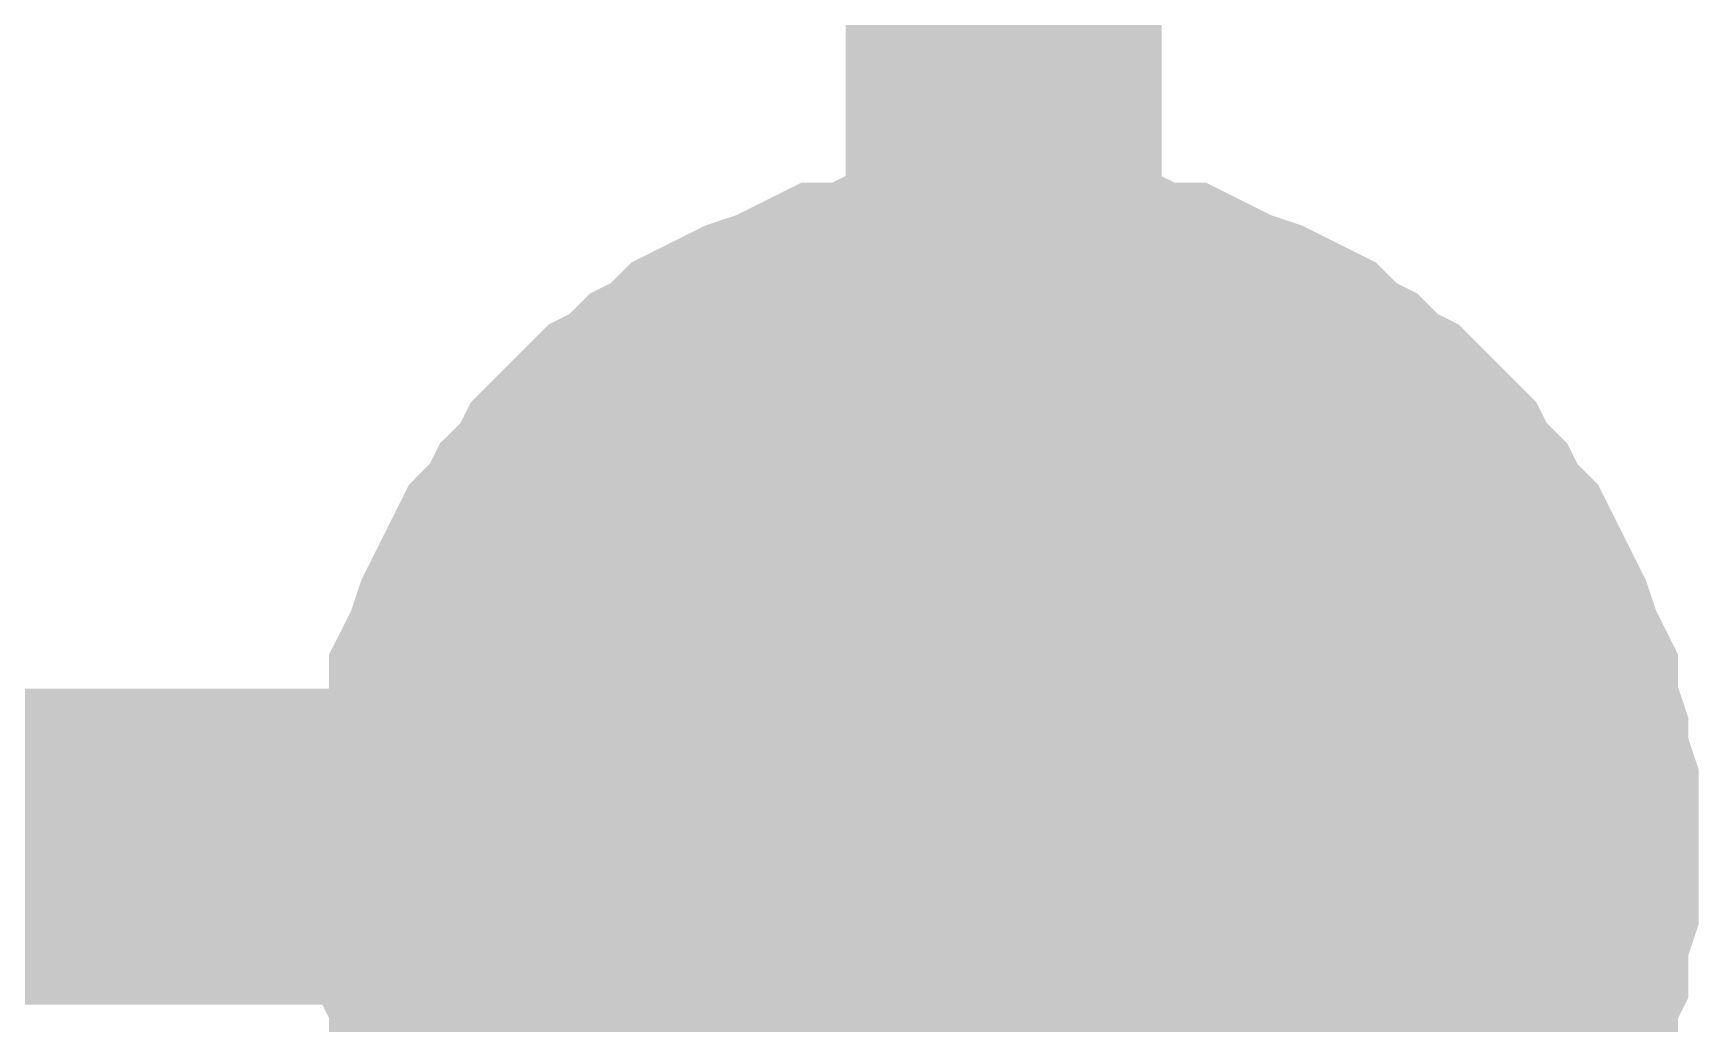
# Model space of a CAD drawing. Header units: inches. Extents: x 0 to 16.9, y 0 to 11.7.
# Drawn here: x 5.2403 to 5.3025, y 9.4422 to 9.4792 of the extents above; entities that cross this region are included whole.
import ezdxf

# ---------------------------------------------------------------- set-up
doc = ezdxf.new("R2010")
doc.units = ezdxf.units.IN
doc.header["$MEASUREMENT"] = 0
doc.layers.add('Sheet', color=255, linetype='Continuous')

msp = doc.modelspace()

# ---------------------------------------------------------------- linework, layer by layer
at = {"layer": 'Sheet'}
for points in [[(4.390006, 10.033742, 0.0118, 0.0118, 0), (4.390006, 10.030655, 0.0118, 0.0118, 0), (4.725236, 10.030655, 0.0118, 0.0118, 0), (4.725236, 9.448788, 0.0118, 0.0118, 0), (5.276494, 9.448788, 0.0118, 0.0118, 0)], [(5.276494, 9.400556, 0.0118, 0.0118, 0), (5.276494, 9.448788, 0.0118, 0.0118, 0), (5.276494, 9.488145, 0.0118, 0.0118, 0)], [(5.256435, 9.448788, 0.0118, 0.0118, 0), (5.256435, 9.449945, 0.0118, 0.0118, 0), (5.256435, 9.450717, 0.0118, 0.0118, 0), (5.25682, 9.451875, 0.0118, 0.0118, 0), (5.25682, 9.452646, 0.0118, 0.0118, 0), (5.257206, 9.453804, 0.0118, 0.0118, 0), (5.257206, 9.454576, 0.0118, 0.0118, 0), (5.257592, 9.455347, 0.0118, 0.0118, 0), (5.257978, 9.456505, 0.0118, 0.0118, 0), (5.258363, 9.457277, 0.0118, 0.0118, 0), (5.258749, 9.458048, 0.0118, 0.0118, 0), (5.259135, 9.45882, 0.0118, 0.0118, 0), (5.259906, 9.459592, 0.0118, 0.0118, 0), (5.260292, 9.460363, 0.0118, 0.0118, 0), (5.261064, 9.461135, 0.0118, 0.0118, 0), (5.26145, 9.461907, 0.0118, 0.0118, 0), (5.262221, 9.462678, 0.0118, 0.0118, 0), (5.262993, 9.46345, 0.0118, 0.0118, 0), (5.263764, 9.463836, 0.0118, 0.0118, 0), (5.264536, 9.464608, 0.0118, 0.0118, 0), (5.265307, 9.464994, 0.0118, 0.0118, 0), (5.266079, 9.465765, 0.0118, 0.0118, 0), (5.26685, 9.466151, 0.0118, 0.0118, 0), (5.267622, 9.466537, 0.0118, 0.0118, 0), (5.268779, 9.466923, 0.0118, 0.0118, 0), (5.269551, 9.467309, 0.0118, 0.0118, 0), (5.270322, 9.467695, 0.0118, 0.0118, 0), (5.271479, 9.467695, 0.0118, 0.0118, 0), (5.272251, 9.46808, 0.0118, 0.0118, 0), (5.273408, 9.46808, 0.0118, 0.0118, 0), (5.274566, 9.468466, 0.0118, 0.0118, 0), (5.275337, 9.468466, 0.0118, 0.0118, 0), (5.276494, 9.468466, 0.0118, 0.0118, 0)], [(5.256435, 9.448788, 0.0118, 0.0118, 0), (5.256435, 9.449945, 0.0118, 0.0118, 0), (5.256435, 9.450717, 0.0118, 0.0118, 0), (5.25682, 9.451875, 0.0118, 0.0118, 0), (5.25682, 9.452646, 0.0118, 0.0118, 0), (5.257206, 9.453804, 0.0118, 0.0118, 0), (5.257206, 9.454576, 0.0118, 0.0118, 0), (5.257592, 9.455347, 0.0118, 0.0118, 0), (5.257978, 9.456505, 0.0118, 0.0118, 0), (5.258363, 9.457277, 0.0118, 0.0118, 0), (5.258749, 9.458048, 0.0118, 0.0118, 0), (5.259135, 9.45882, 0.0118, 0.0118, 0), (5.259906, 9.459592, 0.0118, 0.0118, 0), (5.260292, 9.460363, 0.0118, 0.0118, 0), (5.261064, 9.461135, 0.0118, 0.0118, 0), (5.26145, 9.461907, 0.0118, 0.0118, 0), (5.262221, 9.462678, 0.0118, 0.0118, 0), (5.262993, 9.46345, 0.0118, 0.0118, 0), (5.263764, 9.463836, 0.0118, 0.0118, 0), (5.264536, 9.464608, 0.0118, 0.0118, 0), (5.265307, 9.464994, 0.0118, 0.0118, 0), (5.266079, 9.465765, 0.0118, 0.0118, 0), (5.26685, 9.466151, 0.0118, 0.0118, 0), (5.267622, 9.466537, 0.0118, 0.0118, 0), (5.268779, 9.466923, 0.0118, 0.0118, 0), (5.269551, 9.467309, 0.0118, 0.0118, 0), (5.270322, 9.467695, 0.0118, 0.0118, 0), (5.271479, 9.467695, 0.0118, 0.0118, 0), (5.272251, 9.46808, 0.0118, 0.0118, 0), (5.273408, 9.46808, 0.0118, 0.0118, 0), (5.274566, 9.468466, 0.0118, 0.0118, 0), (5.275337, 9.468466, 0.0118, 0.0118, 0), (5.276494, 9.468466, 0.0118, 0.0118, 0)], [(5.256435, 9.448788, 0.0118, 0.0118, 0), (5.256435, 9.449945, 0.0118, 0.0118, 0), (5.256435, 9.450717, 0.0118, 0.0118, 0), (5.25682, 9.451875, 0.0118, 0.0118, 0), (5.25682, 9.452646, 0.0118, 0.0118, 0), (5.257206, 9.453804, 0.0118, 0.0118, 0), (5.257206, 9.454576, 0.0118, 0.0118, 0), (5.257592, 9.455347, 0.0118, 0.0118, 0), (5.257978, 9.456505, 0.0118, 0.0118, 0), (5.258363, 9.457277, 0.0118, 0.0118, 0), (5.258749, 9.458048, 0.0118, 0.0118, 0), (5.259135, 9.45882, 0.0118, 0.0118, 0), (5.259906, 9.459592, 0.0118, 0.0118, 0), (5.260292, 9.460363, 0.0118, 0.0118, 0), (5.261064, 9.461135, 0.0118, 0.0118, 0), (5.26145, 9.461907, 0.0118, 0.0118, 0), (5.262221, 9.462678, 0.0118, 0.0118, 0), (5.262993, 9.46345, 0.0118, 0.0118, 0), (5.263764, 9.463836, 0.0118, 0.0118, 0), (5.264536, 9.464608, 0.0118, 0.0118, 0), (5.265307, 9.464994, 0.0118, 0.0118, 0), (5.266079, 9.465765, 0.0118, 0.0118, 0), (5.26685, 9.466151, 0.0118, 0.0118, 0), (5.267622, 9.466537, 0.0118, 0.0118, 0), (5.268779, 9.466923, 0.0118, 0.0118, 0), (5.269551, 9.467309, 0.0118, 0.0118, 0), (5.270322, 9.467695, 0.0118, 0.0118, 0), (5.271479, 9.467695, 0.0118, 0.0118, 0), (5.272251, 9.46808, 0.0118, 0.0118, 0), (5.273408, 9.46808, 0.0118, 0.0118, 0), (5.274566, 9.468466, 0.0118, 0.0118, 0), (5.275337, 9.468466, 0.0118, 0.0118, 0), (5.276494, 9.468466, 0.0118, 0.0118, 0)], [(5.256435, 9.448788, 0.0118, 0.0118, 0), (5.256435, 9.449945, 0.0118, 0.0118, 0), (5.256435, 9.450717, 0.0118, 0.0118, 0), (5.25682, 9.451875, 0.0118, 0.0118, 0), (5.25682, 9.452646, 0.0118, 0.0118, 0), (5.257206, 9.453804, 0.0118, 0.0118, 0), (5.257206, 9.454576, 0.0118, 0.0118, 0), (5.257592, 9.455347, 0.0118, 0.0118, 0), (5.257978, 9.456505, 0.0118, 0.0118, 0), (5.258363, 9.457277, 0.0118, 0.0118, 0), (5.258749, 9.458048, 0.0118, 0.0118, 0), (5.259135, 9.45882, 0.0118, 0.0118, 0), (5.259906, 9.459592, 0.0118, 0.0118, 0), (5.260292, 9.460363, 0.0118, 0.0118, 0), (5.261064, 9.461135, 0.0118, 0.0118, 0), (5.26145, 9.461907, 0.0118, 0.0118, 0), (5.262221, 9.462678, 0.0118, 0.0118, 0), (5.262993, 9.46345, 0.0118, 0.0118, 0), (5.263764, 9.463836, 0.0118, 0.0118, 0), (5.264536, 9.464608, 0.0118, 0.0118, 0), (5.265307, 9.464994, 0.0118, 0.0118, 0), (5.266079, 9.465765, 0.0118, 0.0118, 0), (5.26685, 9.466151, 0.0118, 0.0118, 0), (5.267622, 9.466537, 0.0118, 0.0118, 0), (5.268779, 9.466923, 0.0118, 0.0118, 0), (5.269551, 9.467309, 0.0118, 0.0118, 0), (5.270322, 9.467695, 0.0118, 0.0118, 0), (5.271479, 9.467695, 0.0118, 0.0118, 0), (5.272251, 9.46808, 0.0118, 0.0118, 0), (5.273408, 9.46808, 0.0118, 0.0118, 0), (5.274566, 9.468466, 0.0118, 0.0118, 0), (5.275337, 9.468466, 0.0118, 0.0118, 0), (5.276494, 9.468466, 0.0118, 0.0118, 0)], [(5.276494, 9.468466, 0.0118, 0.0118, 0), (5.276494, 9.468466, 0.0118, 0.0118, 0)], [(5.276494, 9.468466, 0.0118, 0.0118, 0), (5.277652, 9.468466, 0.0118, 0.0118, 0), (5.278423, 9.468466, 0.0118, 0.0118, 0), (5.27958, 9.46808, 0.0118, 0.0118, 0), (5.280738, 9.46808, 0.0118, 0.0118, 0), (5.281509, 9.467695, 0.0118, 0.0118, 0), (5.282667, 9.467695, 0.0118, 0.0118, 0), (5.283438, 9.467309, 0.0118, 0.0118, 0), (5.28421, 9.466923, 0.0118, 0.0118, 0), (5.285367, 9.466537, 0.0118, 0.0118, 0), (5.286138, 9.466151, 0.0118, 0.0118, 0), (5.28691, 9.465765, 0.0118, 0.0118, 0), (5.287682, 9.464994, 0.0118, 0.0118, 0), (5.288453, 9.464608, 0.0118, 0.0118, 0), (5.289225, 9.463836, 0.0118, 0.0118, 0), (5.289996, 9.46345, 0.0118, 0.0118, 0), (5.290768, 9.462678, 0.0118, 0.0118, 0), (5.291539, 9.461907, 0.0118, 0.0118, 0), (5.291925, 9.461135, 0.0118, 0.0118, 0), (5.292696, 9.460363, 0.0118, 0.0118, 0), (5.293082, 9.459592, 0.0118, 0.0118, 0), (5.293854, 9.45882, 0.0118, 0.0118, 0), (5.29424, 9.458048, 0.0118, 0.0118, 0), (5.294625, 9.457277, 0.0118, 0.0118, 0), (5.295011, 9.456505, 0.0118, 0.0118, 0), (5.295397, 9.455347, 0.0118, 0.0118, 0), (5.295783, 9.454576, 0.0118, 0.0118, 0), (5.295783, 9.453804, 0.0118, 0.0118, 0), (5.296168, 9.452646, 0.0118, 0.0118, 0), (5.296168, 9.451875, 0.0118, 0.0118, 0), (5.296554, 9.450717, 0.0118, 0.0118, 0), (5.296554, 9.449945, 0.0118, 0.0118, 0), (5.296554, 9.448788, 0.0118, 0.0118, 0)], [(5.276494, 9.468466, 0.0118, 0.0118, 0), (5.276494, 9.468466, 0.0118, 0.0118, 0)], [(5.276494, 9.468466, 0.0118, 0.0118, 0), (5.277652, 9.468466, 0.0118, 0.0118, 0), (5.278423, 9.468466, 0.0118, 0.0118, 0), (5.27958, 9.46808, 0.0118, 0.0118, 0), (5.280738, 9.46808, 0.0118, 0.0118, 0), (5.281509, 9.467695, 0.0118, 0.0118, 0), (5.282667, 9.467695, 0.0118, 0.0118, 0), (5.283438, 9.467309, 0.0118, 0.0118, 0), (5.28421, 9.466923, 0.0118, 0.0118, 0), (5.285367, 9.466537, 0.0118, 0.0118, 0), (5.286138, 9.466151, 0.0118, 0.0118, 0), (5.28691, 9.465765, 0.0118, 0.0118, 0), (5.287682, 9.464994, 0.0118, 0.0118, 0), (5.288453, 9.464608, 0.0118, 0.0118, 0), (5.289225, 9.463836, 0.0118, 0.0118, 0), (5.289996, 9.46345, 0.0118, 0.0118, 0), (5.290768, 9.462678, 0.0118, 0.0118, 0), (5.291539, 9.461907, 0.0118, 0.0118, 0), (5.291925, 9.461135, 0.0118, 0.0118, 0), (5.292696, 9.460363, 0.0118, 0.0118, 0), (5.293082, 9.459592, 0.0118, 0.0118, 0), (5.293854, 9.45882, 0.0118, 0.0118, 0), (5.29424, 9.458048, 0.0118, 0.0118, 0), (5.294625, 9.457277, 0.0118, 0.0118, 0), (5.295011, 9.456505, 0.0118, 0.0118, 0), (5.295397, 9.455347, 0.0118, 0.0118, 0), (5.295783, 9.454576, 0.0118, 0.0118, 0), (5.295783, 9.453804, 0.0118, 0.0118, 0), (5.296168, 9.452646, 0.0118, 0.0118, 0), (5.296168, 9.451875, 0.0118, 0.0118, 0), (5.296554, 9.450717, 0.0118, 0.0118, 0), (5.296554, 9.449945, 0.0118, 0.0118, 0), (5.296554, 9.448788, 0.0118, 0.0118, 0)], [(5.276494, 9.468466, 0.0118, 0.0118, 0), (5.276494, 9.468466, 0.0118, 0.0118, 0)], [(5.276494, 9.468466, 0.0118, 0.0118, 0), (5.277652, 9.468466, 0.0118, 0.0118, 0), (5.278423, 9.468466, 0.0118, 0.0118, 0), (5.27958, 9.46808, 0.0118, 0.0118, 0), (5.280738, 9.46808, 0.0118, 0.0118, 0), (5.281509, 9.467695, 0.0118, 0.0118, 0), (5.282667, 9.467695, 0.0118, 0.0118, 0), (5.283438, 9.467309, 0.0118, 0.0118, 0), (5.28421, 9.466923, 0.0118, 0.0118, 0), (5.285367, 9.466537, 0.0118, 0.0118, 0), (5.286138, 9.466151, 0.0118, 0.0118, 0), (5.28691, 9.465765, 0.0118, 0.0118, 0), (5.287682, 9.464994, 0.0118, 0.0118, 0), (5.288453, 9.464608, 0.0118, 0.0118, 0), (5.289225, 9.463836, 0.0118, 0.0118, 0), (5.289996, 9.46345, 0.0118, 0.0118, 0), (5.290768, 9.462678, 0.0118, 0.0118, 0), (5.291539, 9.461907, 0.0118, 0.0118, 0), (5.291925, 9.461135, 0.0118, 0.0118, 0), (5.292696, 9.460363, 0.0118, 0.0118, 0), (5.293082, 9.459592, 0.0118, 0.0118, 0), (5.293854, 9.45882, 0.0118, 0.0118, 0), (5.29424, 9.458048, 0.0118, 0.0118, 0), (5.294625, 9.457277, 0.0118, 0.0118, 0), (5.295011, 9.456505, 0.0118, 0.0118, 0), (5.295397, 9.455347, 0.0118, 0.0118, 0), (5.295783, 9.454576, 0.0118, 0.0118, 0), (5.295783, 9.453804, 0.0118, 0.0118, 0), (5.296168, 9.452646, 0.0118, 0.0118, 0), (5.296168, 9.451875, 0.0118, 0.0118, 0), (5.296554, 9.450717, 0.0118, 0.0118, 0), (5.296554, 9.449945, 0.0118, 0.0118, 0), (5.296554, 9.448788, 0.0118, 0.0118, 0)], [(5.276494, 9.468466, 0.0118, 0.0118, 0), (5.276494, 9.468466, 0.0118, 0.0118, 0)], [(5.276494, 9.468466, 0.0118, 0.0118, 0), (5.277652, 9.468466, 0.0118, 0.0118, 0), (5.278423, 9.468466, 0.0118, 0.0118, 0), (5.27958, 9.46808, 0.0118, 0.0118, 0), (5.280738, 9.46808, 0.0118, 0.0118, 0), (5.281509, 9.467695, 0.0118, 0.0118, 0), (5.282667, 9.467695, 0.0118, 0.0118, 0), (5.283438, 9.467309, 0.0118, 0.0118, 0), (5.28421, 9.466923, 0.0118, 0.0118, 0), (5.285367, 9.466537, 0.0118, 0.0118, 0), (5.286138, 9.466151, 0.0118, 0.0118, 0), (5.28691, 9.465765, 0.0118, 0.0118, 0), (5.287682, 9.464994, 0.0118, 0.0118, 0), (5.288453, 9.464608, 0.0118, 0.0118, 0), (5.289225, 9.463836, 0.0118, 0.0118, 0), (5.289996, 9.46345, 0.0118, 0.0118, 0), (5.290768, 9.462678, 0.0118, 0.0118, 0), (5.291539, 9.461907, 0.0118, 0.0118, 0), (5.291925, 9.461135, 0.0118, 0.0118, 0), (5.292696, 9.460363, 0.0118, 0.0118, 0), (5.293082, 9.459592, 0.0118, 0.0118, 0), (5.293854, 9.45882, 0.0118, 0.0118, 0), (5.29424, 9.458048, 0.0118, 0.0118, 0), (5.294625, 9.457277, 0.0118, 0.0118, 0), (5.295011, 9.456505, 0.0118, 0.0118, 0), (5.295397, 9.455347, 0.0118, 0.0118, 0), (5.295783, 9.454576, 0.0118, 0.0118, 0), (5.295783, 9.453804, 0.0118, 0.0118, 0), (5.296168, 9.452646, 0.0118, 0.0118, 0), (5.296168, 9.451875, 0.0118, 0.0118, 0), (5.296554, 9.450717, 0.0118, 0.0118, 0), (5.296554, 9.449945, 0.0118, 0.0118, 0), (5.296554, 9.448788, 0.0118, 0.0118, 0)], [(5.256435, 9.448788, 0.0039, 0.0039, 0), (5.256435, 9.449945, 0.0039, 0.0039, 0), (5.256435, 9.450717, 0.0039, 0.0039, 0), (5.25682, 9.451875, 0.0039, 0.0039, 0), (5.25682, 9.452646, 0.0039, 0.0039, 0), (5.257206, 9.453804, 0.0039, 0.0039, 0), (5.257206, 9.454576, 0.0039, 0.0039, 0), (5.257592, 9.455347, 0.0039, 0.0039, 0), (5.257978, 9.456505, 0.0039, 0.0039, 0), (5.258363, 9.457277, 0.0039, 0.0039, 0), (5.258749, 9.458048, 0.0039, 0.0039, 0), (5.259135, 9.45882, 0.0039, 0.0039, 0), (5.259906, 9.459592, 0.0039, 0.0039, 0), (5.260292, 9.460363, 0.0039, 0.0039, 0), (5.261064, 9.461135, 0.0039, 0.0039, 0), (5.26145, 9.461907, 0.0039, 0.0039, 0), (5.262221, 9.462678, 0.0039, 0.0039, 0), (5.262993, 9.46345, 0.0039, 0.0039, 0), (5.263764, 9.463836, 0.0039, 0.0039, 0), (5.264536, 9.464608, 0.0039, 0.0039, 0), (5.265307, 9.464994, 0.0039, 0.0039, 0), (5.266079, 9.465765, 0.0039, 0.0039, 0), (5.26685, 9.466151, 0.0039, 0.0039, 0), (5.267622, 9.466537, 0.0039, 0.0039, 0), (5.268779, 9.466923, 0.0039, 0.0039, 0), (5.269551, 9.467309, 0.0039, 0.0039, 0), (5.270322, 9.467695, 0.0039, 0.0039, 0), (5.271479, 9.467695, 0.0039, 0.0039, 0), (5.272251, 9.46808, 0.0039, 0.0039, 0), (5.273408, 9.46808, 0.0039, 0.0039, 0), (5.274566, 9.468466, 0.0039, 0.0039, 0), (5.275337, 9.468466, 0.0039, 0.0039, 0), (5.276494, 9.468466, 0.0039, 0.0039, 0)], [(5.256435, 9.448788, 0.0039, 0.0039, 0), (5.256435, 9.449945, 0.0039, 0.0039, 0), (5.256435, 9.450717, 0.0039, 0.0039, 0), (5.25682, 9.451875, 0.0039, 0.0039, 0), (5.25682, 9.452646, 0.0039, 0.0039, 0), (5.257206, 9.453804, 0.0039, 0.0039, 0), (5.257206, 9.454576, 0.0039, 0.0039, 0), (5.257592, 9.455347, 0.0039, 0.0039, 0), (5.257978, 9.456505, 0.0039, 0.0039, 0), (5.258363, 9.457277, 0.0039, 0.0039, 0), (5.258749, 9.458048, 0.0039, 0.0039, 0), (5.259135, 9.45882, 0.0039, 0.0039, 0), (5.259906, 9.459592, 0.0039, 0.0039, 0), (5.260292, 9.460363, 0.0039, 0.0039, 0), (5.261064, 9.461135, 0.0039, 0.0039, 0), (5.26145, 9.461907, 0.0039, 0.0039, 0), (5.262221, 9.462678, 0.0039, 0.0039, 0), (5.262993, 9.46345, 0.0039, 0.0039, 0), (5.263764, 9.463836, 0.0039, 0.0039, 0), (5.264536, 9.464608, 0.0039, 0.0039, 0), (5.265307, 9.464994, 0.0039, 0.0039, 0), (5.266079, 9.465765, 0.0039, 0.0039, 0), (5.26685, 9.466151, 0.0039, 0.0039, 0), (5.267622, 9.466537, 0.0039, 0.0039, 0), (5.268779, 9.466923, 0.0039, 0.0039, 0), (5.269551, 9.467309, 0.0039, 0.0039, 0), (5.270322, 9.467695, 0.0039, 0.0039, 0), (5.271479, 9.467695, 0.0039, 0.0039, 0), (5.272251, 9.46808, 0.0039, 0.0039, 0), (5.273408, 9.46808, 0.0039, 0.0039, 0), (5.274566, 9.468466, 0.0039, 0.0039, 0), (5.275337, 9.468466, 0.0039, 0.0039, 0), (5.276494, 9.468466, 0.0039, 0.0039, 0)], [(5.256435, 9.448788, 0.0039, 0.0039, 0), (5.256435, 9.449945, 0.0039, 0.0039, 0), (5.256435, 9.450717, 0.0039, 0.0039, 0), (5.25682, 9.451875, 0.0039, 0.0039, 0), (5.25682, 9.452646, 0.0039, 0.0039, 0), (5.257206, 9.453804, 0.0039, 0.0039, 0), (5.257206, 9.454576, 0.0039, 0.0039, 0), (5.257592, 9.455347, 0.0039, 0.0039, 0), (5.257978, 9.456505, 0.0039, 0.0039, 0), (5.258363, 9.457277, 0.0039, 0.0039, 0), (5.258749, 9.458048, 0.0039, 0.0039, 0), (5.259135, 9.45882, 0.0039, 0.0039, 0), (5.259906, 9.459592, 0.0039, 0.0039, 0), (5.260292, 9.460363, 0.0039, 0.0039, 0), (5.261064, 9.461135, 0.0039, 0.0039, 0), (5.26145, 9.461907, 0.0039, 0.0039, 0), (5.262221, 9.462678, 0.0039, 0.0039, 0), (5.262993, 9.46345, 0.0039, 0.0039, 0), (5.263764, 9.463836, 0.0039, 0.0039, 0), (5.264536, 9.464608, 0.0039, 0.0039, 0), (5.265307, 9.464994, 0.0039, 0.0039, 0), (5.266079, 9.465765, 0.0039, 0.0039, 0), (5.26685, 9.466151, 0.0039, 0.0039, 0), (5.267622, 9.466537, 0.0039, 0.0039, 0), (5.268779, 9.466923, 0.0039, 0.0039, 0), (5.269551, 9.467309, 0.0039, 0.0039, 0), (5.270322, 9.467695, 0.0039, 0.0039, 0), (5.271479, 9.467695, 0.0039, 0.0039, 0), (5.272251, 9.46808, 0.0039, 0.0039, 0), (5.273408, 9.46808, 0.0039, 0.0039, 0), (5.274566, 9.468466, 0.0039, 0.0039, 0), (5.275337, 9.468466, 0.0039, 0.0039, 0), (5.276494, 9.468466, 0.0039, 0.0039, 0)], [(5.256435, 9.448788, 0.0039, 0.0039, 0), (5.256435, 9.449945, 0.0039, 0.0039, 0), (5.256435, 9.450717, 0.0039, 0.0039, 0), (5.25682, 9.451875, 0.0039, 0.0039, 0), (5.25682, 9.452646, 0.0039, 0.0039, 0), (5.257206, 9.453804, 0.0039, 0.0039, 0), (5.257206, 9.454576, 0.0039, 0.0039, 0), (5.257592, 9.455347, 0.0039, 0.0039, 0), (5.257978, 9.456505, 0.0039, 0.0039, 0), (5.258363, 9.457277, 0.0039, 0.0039, 0), (5.258749, 9.458048, 0.0039, 0.0039, 0), (5.259135, 9.45882, 0.0039, 0.0039, 0), (5.259906, 9.459592, 0.0039, 0.0039, 0), (5.260292, 9.460363, 0.0039, 0.0039, 0), (5.261064, 9.461135, 0.0039, 0.0039, 0), (5.26145, 9.461907, 0.0039, 0.0039, 0), (5.262221, 9.462678, 0.0039, 0.0039, 0), (5.262993, 9.46345, 0.0039, 0.0039, 0), (5.263764, 9.463836, 0.0039, 0.0039, 0), (5.264536, 9.464608, 0.0039, 0.0039, 0), (5.265307, 9.464994, 0.0039, 0.0039, 0), (5.266079, 9.465765, 0.0039, 0.0039, 0), (5.26685, 9.466151, 0.0039, 0.0039, 0), (5.267622, 9.466537, 0.0039, 0.0039, 0), (5.268779, 9.466923, 0.0039, 0.0039, 0), (5.269551, 9.467309, 0.0039, 0.0039, 0), (5.270322, 9.467695, 0.0039, 0.0039, 0), (5.271479, 9.467695, 0.0039, 0.0039, 0), (5.272251, 9.46808, 0.0039, 0.0039, 0), (5.273408, 9.46808, 0.0039, 0.0039, 0), (5.274566, 9.468466, 0.0039, 0.0039, 0), (5.275337, 9.468466, 0.0039, 0.0039, 0), (5.276494, 9.468466, 0.0039, 0.0039, 0)], [(5.276494, 9.468466, 0.0039, 0.0039, 0), (5.276494, 9.468466, 0.0039, 0.0039, 0)], [(5.276494, 9.468466, 0.0039, 0.0039, 0), (5.277652, 9.468466, 0.0039, 0.0039, 0), (5.278423, 9.468466, 0.0039, 0.0039, 0), (5.27958, 9.46808, 0.0039, 0.0039, 0), (5.280738, 9.46808, 0.0039, 0.0039, 0), (5.281509, 9.467695, 0.0039, 0.0039, 0), (5.282667, 9.467695, 0.0039, 0.0039, 0), (5.283438, 9.467309, 0.0039, 0.0039, 0), (5.28421, 9.466923, 0.0039, 0.0039, 0), (5.285367, 9.466537, 0.0039, 0.0039, 0), (5.286138, 9.466151, 0.0039, 0.0039, 0), (5.28691, 9.465765, 0.0039, 0.0039, 0), (5.287682, 9.464994, 0.0039, 0.0039, 0), (5.288453, 9.464608, 0.0039, 0.0039, 0), (5.289225, 9.463836, 0.0039, 0.0039, 0), (5.289996, 9.46345, 0.0039, 0.0039, 0), (5.290768, 9.462678, 0.0039, 0.0039, 0), (5.291539, 9.461907, 0.0039, 0.0039, 0), (5.291925, 9.461135, 0.0039, 0.0039, 0), (5.292696, 9.460363, 0.0039, 0.0039, 0), (5.293082, 9.459592, 0.0039, 0.0039, 0), (5.293854, 9.45882, 0.0039, 0.0039, 0), (5.29424, 9.458048, 0.0039, 0.0039, 0), (5.294625, 9.457277, 0.0039, 0.0039, 0), (5.295011, 9.456505, 0.0039, 0.0039, 0), (5.295397, 9.455347, 0.0039, 0.0039, 0), (5.295783, 9.454576, 0.0039, 0.0039, 0), (5.295783, 9.453804, 0.0039, 0.0039, 0), (5.296168, 9.452646, 0.0039, 0.0039, 0), (5.296168, 9.451875, 0.0039, 0.0039, 0), (5.296554, 9.450717, 0.0039, 0.0039, 0), (5.296554, 9.449945, 0.0039, 0.0039, 0), (5.296554, 9.448788, 0.0039, 0.0039, 0)], [(5.276494, 9.468466, 0.0039, 0.0039, 0), (5.276494, 9.468466, 0.0039, 0.0039, 0)], [(5.276494, 9.468466, 0.0039, 0.0039, 0), (5.277652, 9.468466, 0.0039, 0.0039, 0), (5.278423, 9.468466, 0.0039, 0.0039, 0), (5.27958, 9.46808, 0.0039, 0.0039, 0), (5.280738, 9.46808, 0.0039, 0.0039, 0), (5.281509, 9.467695, 0.0039, 0.0039, 0), (5.282667, 9.467695, 0.0039, 0.0039, 0), (5.283438, 9.467309, 0.0039, 0.0039, 0), (5.28421, 9.466923, 0.0039, 0.0039, 0), (5.285367, 9.466537, 0.0039, 0.0039, 0), (5.286138, 9.466151, 0.0039, 0.0039, 0), (5.28691, 9.465765, 0.0039, 0.0039, 0), (5.287682, 9.464994, 0.0039, 0.0039, 0), (5.288453, 9.464608, 0.0039, 0.0039, 0), (5.289225, 9.463836, 0.0039, 0.0039, 0), (5.289996, 9.46345, 0.0039, 0.0039, 0), (5.290768, 9.462678, 0.0039, 0.0039, 0), (5.291539, 9.461907, 0.0039, 0.0039, 0), (5.291925, 9.461135, 0.0039, 0.0039, 0), (5.292696, 9.460363, 0.0039, 0.0039, 0), (5.293082, 9.459592, 0.0039, 0.0039, 0), (5.293854, 9.45882, 0.0039, 0.0039, 0), (5.29424, 9.458048, 0.0039, 0.0039, 0), (5.294625, 9.457277, 0.0039, 0.0039, 0), (5.295011, 9.456505, 0.0039, 0.0039, 0), (5.295397, 9.455347, 0.0039, 0.0039, 0), (5.295783, 9.454576, 0.0039, 0.0039, 0), (5.295783, 9.453804, 0.0039, 0.0039, 0), (5.296168, 9.452646, 0.0039, 0.0039, 0), (5.296168, 9.451875, 0.0039, 0.0039, 0), (5.296554, 9.450717, 0.0039, 0.0039, 0), (5.296554, 9.449945, 0.0039, 0.0039, 0), (5.296554, 9.448788, 0.0039, 0.0039, 0)], [(5.276494, 9.468466, 0.0039, 0.0039, 0), (5.276494, 9.468466, 0.0039, 0.0039, 0)], [(5.276494, 9.468466, 0.0039, 0.0039, 0), (5.277652, 9.468466, 0.0039, 0.0039, 0), (5.278423, 9.468466, 0.0039, 0.0039, 0), (5.27958, 9.46808, 0.0039, 0.0039, 0), (5.280738, 9.46808, 0.0039, 0.0039, 0), (5.281509, 9.467695, 0.0039, 0.0039, 0), (5.282667, 9.467695, 0.0039, 0.0039, 0), (5.283438, 9.467309, 0.0039, 0.0039, 0), (5.28421, 9.466923, 0.0039, 0.0039, 0), (5.285367, 9.466537, 0.0039, 0.0039, 0), (5.286138, 9.466151, 0.0039, 0.0039, 0), (5.28691, 9.465765, 0.0039, 0.0039, 0), (5.287682, 9.464994, 0.0039, 0.0039, 0), (5.288453, 9.464608, 0.0039, 0.0039, 0), (5.289225, 9.463836, 0.0039, 0.0039, 0), (5.289996, 9.46345, 0.0039, 0.0039, 0), (5.290768, 9.462678, 0.0039, 0.0039, 0), (5.291539, 9.461907, 0.0039, 0.0039, 0), (5.291925, 9.461135, 0.0039, 0.0039, 0), (5.292696, 9.460363, 0.0039, 0.0039, 0), (5.293082, 9.459592, 0.0039, 0.0039, 0), (5.293854, 9.45882, 0.0039, 0.0039, 0), (5.29424, 9.458048, 0.0039, 0.0039, 0), (5.294625, 9.457277, 0.0039, 0.0039, 0), (5.295011, 9.456505, 0.0039, 0.0039, 0), (5.295397, 9.455347, 0.0039, 0.0039, 0), (5.295783, 9.454576, 0.0039, 0.0039, 0), (5.295783, 9.453804, 0.0039, 0.0039, 0), (5.296168, 9.452646, 0.0039, 0.0039, 0), (5.296168, 9.451875, 0.0039, 0.0039, 0), (5.296554, 9.450717, 0.0039, 0.0039, 0), (5.296554, 9.449945, 0.0039, 0.0039, 0), (5.296554, 9.448788, 0.0039, 0.0039, 0)], [(5.276494, 9.468466, 0.0039, 0.0039, 0), (5.276494, 9.468466, 0.0039, 0.0039, 0)], [(5.276494, 9.468466, 0.0039, 0.0039, 0), (5.277652, 9.468466, 0.0039, 0.0039, 0), (5.278423, 9.468466, 0.0039, 0.0039, 0), (5.27958, 9.46808, 0.0039, 0.0039, 0), (5.280738, 9.46808, 0.0039, 0.0039, 0), (5.281509, 9.467695, 0.0039, 0.0039, 0), (5.282667, 9.467695, 0.0039, 0.0039, 0), (5.283438, 9.467309, 0.0039, 0.0039, 0), (5.28421, 9.466923, 0.0039, 0.0039, 0), (5.285367, 9.466537, 0.0039, 0.0039, 0), (5.286138, 9.466151, 0.0039, 0.0039, 0), (5.28691, 9.465765, 0.0039, 0.0039, 0), (5.287682, 9.464994, 0.0039, 0.0039, 0), (5.288453, 9.464608, 0.0039, 0.0039, 0), (5.289225, 9.463836, 0.0039, 0.0039, 0), (5.289996, 9.46345, 0.0039, 0.0039, 0), (5.290768, 9.462678, 0.0039, 0.0039, 0), (5.291539, 9.461907, 0.0039, 0.0039, 0), (5.291925, 9.461135, 0.0039, 0.0039, 0), (5.292696, 9.460363, 0.0039, 0.0039, 0), (5.293082, 9.459592, 0.0039, 0.0039, 0), (5.293854, 9.45882, 0.0039, 0.0039, 0), (5.29424, 9.458048, 0.0039, 0.0039, 0), (5.294625, 9.457277, 0.0039, 0.0039, 0), (5.295011, 9.456505, 0.0039, 0.0039, 0), (5.295397, 9.455347, 0.0039, 0.0039, 0), (5.295783, 9.454576, 0.0039, 0.0039, 0), (5.295783, 9.453804, 0.0039, 0.0039, 0), (5.296168, 9.452646, 0.0039, 0.0039, 0), (5.296168, 9.451875, 0.0039, 0.0039, 0), (5.296554, 9.450717, 0.0039, 0.0039, 0), (5.296554, 9.449945, 0.0039, 0.0039, 0), (5.296554, 9.448788, 0.0039, 0.0039, 0)], [(5.261064, 9.436055, 0.0118, 0.0118, 0), (5.260292, 9.436826, 0.0118, 0.0118, 0), (5.259906, 9.437598, 0.0118, 0.0118, 0), (5.259135, 9.43837, 0.0118, 0.0118, 0), (5.258749, 9.439141, 0.0118, 0.0118, 0), (5.258363, 9.439913, 0.0118, 0.0118, 0), (5.257978, 9.441071, 0.0118, 0.0118, 0), (5.257592, 9.441842, 0.0118, 0.0118, 0), (5.257206, 9.442614, 0.0118, 0.0118, 0), (5.257206, 9.443772, 0.0118, 0.0118, 0), (5.25682, 9.444543, 0.0118, 0.0118, 0), (5.25682, 9.445701, 0.0118, 0.0118, 0), (5.256435, 9.446858, 0.0118, 0.0118, 0), (5.256435, 9.44763, 0.0118, 0.0118, 0), (5.256435, 9.448788, 0.0118, 0.0118, 0)], [(5.256435, 9.448788, 0.0118, 0.0118, 0), (5.256435, 9.448788, 0.0118, 0.0118, 0)], [(5.261064, 9.436055, 0.0118, 0.0118, 0), (5.260292, 9.436826, 0.0118, 0.0118, 0), (5.259906, 9.437598, 0.0118, 0.0118, 0), (5.259135, 9.43837, 0.0118, 0.0118, 0), (5.258749, 9.439141, 0.0118, 0.0118, 0), (5.258363, 9.439913, 0.0118, 0.0118, 0), (5.257978, 9.441071, 0.0118, 0.0118, 0), (5.257592, 9.441842, 0.0118, 0.0118, 0), (5.257206, 9.442614, 0.0118, 0.0118, 0), (5.257206, 9.443772, 0.0118, 0.0118, 0), (5.25682, 9.444543, 0.0118, 0.0118, 0), (5.25682, 9.445701, 0.0118, 0.0118, 0), (5.256435, 9.446858, 0.0118, 0.0118, 0), (5.256435, 9.44763, 0.0118, 0.0118, 0), (5.256435, 9.448788, 0.0118, 0.0118, 0)], [(5.256435, 9.448788, 0.0118, 0.0118, 0), (5.256435, 9.448788, 0.0118, 0.0118, 0)], [(5.261064, 9.436055, 0.0118, 0.0118, 0), (5.260292, 9.436826, 0.0118, 0.0118, 0), (5.259906, 9.437598, 0.0118, 0.0118, 0), (5.259135, 9.43837, 0.0118, 0.0118, 0), (5.258749, 9.439141, 0.0118, 0.0118, 0), (5.258363, 9.439913, 0.0118, 0.0118, 0), (5.257978, 9.441071, 0.0118, 0.0118, 0), (5.257592, 9.441842, 0.0118, 0.0118, 0), (5.257206, 9.442614, 0.0118, 0.0118, 0), (5.257206, 9.443772, 0.0118, 0.0118, 0), (5.25682, 9.444543, 0.0118, 0.0118, 0), (5.25682, 9.445701, 0.0118, 0.0118, 0), (5.256435, 9.446858, 0.0118, 0.0118, 0), (5.256435, 9.44763, 0.0118, 0.0118, 0), (5.256435, 9.448788, 0.0118, 0.0118, 0)], [(5.256435, 9.448788, 0.0118, 0.0118, 0), (5.256435, 9.448788, 0.0118, 0.0118, 0)], [(5.261064, 9.436055, 0.0118, 0.0118, 0), (5.260292, 9.436826, 0.0118, 0.0118, 0), (5.259906, 9.437598, 0.0118, 0.0118, 0), (5.259135, 9.43837, 0.0118, 0.0118, 0), (5.258749, 9.439141, 0.0118, 0.0118, 0), (5.258363, 9.439913, 0.0118, 0.0118, 0), (5.257978, 9.441071, 0.0118, 0.0118, 0), (5.257592, 9.441842, 0.0118, 0.0118, 0), (5.257206, 9.442614, 0.0118, 0.0118, 0), (5.257206, 9.443772, 0.0118, 0.0118, 0), (5.25682, 9.444543, 0.0118, 0.0118, 0), (5.25682, 9.445701, 0.0118, 0.0118, 0), (5.256435, 9.446858, 0.0118, 0.0118, 0), (5.256435, 9.44763, 0.0118, 0.0118, 0), (5.256435, 9.448788, 0.0118, 0.0118, 0)], [(5.256435, 9.448788, 0.0118, 0.0118, 0), (5.256435, 9.448788, 0.0118, 0.0118, 0)], [(5.296554, 9.448788, 0.0118, 0.0118, 0), (5.296554, 9.44763, 0.0118, 0.0118, 0), (5.296554, 9.446858, 0.0118, 0.0118, 0), (5.296168, 9.445701, 0.0118, 0.0118, 0), (5.296168, 9.444543, 0.0118, 0.0118, 0), (5.295783, 9.443772, 0.0118, 0.0118, 0), (5.295783, 9.442614, 0.0118, 0.0118, 0), (5.295397, 9.441842, 0.0118, 0.0118, 0), (5.295011, 9.441071, 0.0118, 0.0118, 0), (5.294625, 9.439913, 0.0118, 0.0118, 0), (5.29424, 9.439141, 0.0118, 0.0118, 0), (5.293854, 9.43837, 0.0118, 0.0118, 0), (5.293082, 9.437598, 0.0118, 0.0118, 0), (5.292696, 9.436826, 0.0118, 0.0118, 0), (5.291925, 9.436055, 0.0118, 0.0118, 0)], [(5.296554, 9.448788, 0.0118, 0.0118, 0), (5.296554, 9.44763, 0.0118, 0.0118, 0), (5.296554, 9.446858, 0.0118, 0.0118, 0), (5.296168, 9.445701, 0.0118, 0.0118, 0), (5.296168, 9.444543, 0.0118, 0.0118, 0), (5.295783, 9.443772, 0.0118, 0.0118, 0), (5.295783, 9.442614, 0.0118, 0.0118, 0), (5.295397, 9.441842, 0.0118, 0.0118, 0), (5.295011, 9.441071, 0.0118, 0.0118, 0), (5.294625, 9.439913, 0.0118, 0.0118, 0), (5.29424, 9.439141, 0.0118, 0.0118, 0), (5.293854, 9.43837, 0.0118, 0.0118, 0), (5.293082, 9.437598, 0.0118, 0.0118, 0), (5.292696, 9.436826, 0.0118, 0.0118, 0), (5.291925, 9.436055, 0.0118, 0.0118, 0)], [(5.296554, 9.448788, 0.0118, 0.0118, 0), (5.296554, 9.44763, 0.0118, 0.0118, 0), (5.296554, 9.446858, 0.0118, 0.0118, 0), (5.296168, 9.445701, 0.0118, 0.0118, 0), (5.296168, 9.444543, 0.0118, 0.0118, 0), (5.295783, 9.443772, 0.0118, 0.0118, 0), (5.295783, 9.442614, 0.0118, 0.0118, 0), (5.295397, 9.441842, 0.0118, 0.0118, 0), (5.295011, 9.441071, 0.0118, 0.0118, 0), (5.294625, 9.439913, 0.0118, 0.0118, 0), (5.29424, 9.439141, 0.0118, 0.0118, 0), (5.293854, 9.43837, 0.0118, 0.0118, 0), (5.293082, 9.437598, 0.0118, 0.0118, 0), (5.292696, 9.436826, 0.0118, 0.0118, 0), (5.291925, 9.436055, 0.0118, 0.0118, 0)], [(5.296554, 9.448788, 0.0118, 0.0118, 0), (5.296554, 9.44763, 0.0118, 0.0118, 0), (5.296554, 9.446858, 0.0118, 0.0118, 0), (5.296168, 9.445701, 0.0118, 0.0118, 0), (5.296168, 9.444543, 0.0118, 0.0118, 0), (5.295783, 9.443772, 0.0118, 0.0118, 0), (5.295783, 9.442614, 0.0118, 0.0118, 0), (5.295397, 9.441842, 0.0118, 0.0118, 0), (5.295011, 9.441071, 0.0118, 0.0118, 0), (5.294625, 9.439913, 0.0118, 0.0118, 0), (5.29424, 9.439141, 0.0118, 0.0118, 0), (5.293854, 9.43837, 0.0118, 0.0118, 0), (5.293082, 9.437598, 0.0118, 0.0118, 0), (5.292696, 9.436826, 0.0118, 0.0118, 0), (5.291925, 9.436055, 0.0118, 0.0118, 0)], [(5.296554, 9.448788, 0.0118, 0.0118, 0), (5.296554, 9.448788, 0.0118, 0.0118, 0), (5.296554, 9.448788, 0.0118, 0.0118, 0), (5.296554, 9.448788, 0.0118, 0.0118, 0), (5.296554, 9.448788, 0.0118, 0.0118, 0), (5.296554, 9.448788, 0.0118, 0.0118, 0), (5.296554, 9.448788, 0.0118, 0.0118, 0), (5.296554, 9.448788, 0.0118, 0.0118, 0), (5.296554, 9.448788, 0.0118, 0.0118, 0), (5.296554, 9.448788, 0.0118, 0.0118, 0), (5.296554, 9.448788, 0.0118, 0.0118, 0), (5.296554, 9.448788, 0.0118, 0.0118, 0), (5.296554, 9.448788, 0.0118, 0.0118, 0), (5.296554, 9.448788, 0.0118, 0.0118, 0), (5.296554, 9.448788, 0.0118, 0.0118, 0), (5.296554, 9.448788, 0.0118, 0.0118, 0), (5.296554, 9.448788, 0.0118, 0.0118, 0), (5.296554, 9.448788, 0.0118, 0.0118, 0), (5.296554, 9.448788, 0.0118, 0.0118, 0), (5.296554, 9.448788, 0.0118, 0.0118, 0), (5.296554, 9.448788, 0.0118, 0.0118, 0), (5.296554, 9.448788, 0.0118, 0.0118, 0), (5.296554, 9.448788, 0.0118, 0.0118, 0), (5.296554, 9.448788, 0.0118, 0.0118, 0), (5.296554, 9.448788, 0.0118, 0.0118, 0), (5.296554, 9.448788, 0.0118, 0.0118, 0), (5.296554, 9.448788, 0.0118, 0.0118, 0), (5.296554, 9.448788, 0.0118, 0.0118, 0), (5.296554, 9.448788, 0.0118, 0.0118, 0), (5.296554, 9.448788, 0.0118, 0.0118, 0), (5.296554, 9.448788, 0.0118, 0.0118, 0), (5.296554, 9.448788, 0.0118, 0.0118, 0), (5.296554, 9.448788, 0.0118, 0.0118, 0)], [(5.296554, 9.448788, 0.0118, 0.0118, 0), (5.296554, 9.448788, 0.0118, 0.0118, 0)], [(5.296554, 9.448788, 0.0118, 0.0118, 0), (5.296554, 9.448788, 0.0118, 0.0118, 0), (5.296554, 9.448788, 0.0118, 0.0118, 0), (5.296554, 9.448788, 0.0118, 0.0118, 0), (5.296554, 9.448788, 0.0118, 0.0118, 0), (5.296554, 9.448788, 0.0118, 0.0118, 0), (5.296554, 9.448788, 0.0118, 0.0118, 0), (5.296554, 9.448788, 0.0118, 0.0118, 0), (5.296554, 9.448788, 0.0118, 0.0118, 0), (5.296554, 9.448788, 0.0118, 0.0118, 0), (5.296554, 9.448788, 0.0118, 0.0118, 0), (5.296554, 9.448788, 0.0118, 0.0118, 0), (5.296554, 9.448788, 0.0118, 0.0118, 0), (5.296554, 9.448788, 0.0118, 0.0118, 0), (5.296554, 9.448788, 0.0118, 0.0118, 0), (5.296554, 9.448788, 0.0118, 0.0118, 0), (5.296554, 9.448788, 0.0118, 0.0118, 0), (5.296554, 9.448788, 0.0118, 0.0118, 0), (5.296554, 9.448788, 0.0118, 0.0118, 0), (5.296554, 9.448788, 0.0118, 0.0118, 0), (5.296554, 9.448788, 0.0118, 0.0118, 0), (5.296554, 9.448788, 0.0118, 0.0118, 0), (5.296554, 9.448788, 0.0118, 0.0118, 0), (5.296554, 9.448788, 0.0118, 0.0118, 0), (5.296554, 9.448788, 0.0118, 0.0118, 0), (5.296554, 9.448788, 0.0118, 0.0118, 0), (5.296554, 9.448788, 0.0118, 0.0118, 0), (5.296554, 9.448788, 0.0118, 0.0118, 0), (5.296554, 9.448788, 0.0118, 0.0118, 0), (5.296554, 9.448788, 0.0118, 0.0118, 0), (5.296554, 9.448788, 0.0118, 0.0118, 0), (5.296554, 9.448788, 0.0118, 0.0118, 0), (5.296554, 9.448788, 0.0118, 0.0118, 0)], [(5.296554, 9.448788, 0.0118, 0.0118, 0), (5.296554, 9.448788, 0.0118, 0.0118, 0)], [(5.296554, 9.448788, 0.0118, 0.0118, 0), (5.296554, 9.448788, 0.0118, 0.0118, 0), (5.296554, 9.448788, 0.0118, 0.0118, 0), (5.296554, 9.448788, 0.0118, 0.0118, 0), (5.296554, 9.448788, 0.0118, 0.0118, 0), (5.296554, 9.448788, 0.0118, 0.0118, 0), (5.296554, 9.448788, 0.0118, 0.0118, 0), (5.296554, 9.448788, 0.0118, 0.0118, 0), (5.296554, 9.448788, 0.0118, 0.0118, 0), (5.296554, 9.448788, 0.0118, 0.0118, 0), (5.296554, 9.448788, 0.0118, 0.0118, 0), (5.296554, 9.448788, 0.0118, 0.0118, 0), (5.296554, 9.448788, 0.0118, 0.0118, 0), (5.296554, 9.448788, 0.0118, 0.0118, 0), (5.296554, 9.448788, 0.0118, 0.0118, 0), (5.296554, 9.448788, 0.0118, 0.0118, 0), (5.296554, 9.448788, 0.0118, 0.0118, 0), (5.296554, 9.448788, 0.0118, 0.0118, 0), (5.296554, 9.448788, 0.0118, 0.0118, 0), (5.296554, 9.448788, 0.0118, 0.0118, 0), (5.296554, 9.448788, 0.0118, 0.0118, 0), (5.296554, 9.448788, 0.0118, 0.0118, 0), (5.296554, 9.448788, 0.0118, 0.0118, 0), (5.296554, 9.448788, 0.0118, 0.0118, 0), (5.296554, 9.448788, 0.0118, 0.0118, 0), (5.296554, 9.448788, 0.0118, 0.0118, 0), (5.296554, 9.448788, 0.0118, 0.0118, 0), (5.296554, 9.448788, 0.0118, 0.0118, 0), (5.296554, 9.448788, 0.0118, 0.0118, 0), (5.296554, 9.448788, 0.0118, 0.0118, 0), (5.296554, 9.448788, 0.0118, 0.0118, 0), (5.296554, 9.448788, 0.0118, 0.0118, 0), (5.296554, 9.448788, 0.0118, 0.0118, 0)], [(5.296554, 9.448788, 0.0118, 0.0118, 0), (5.296554, 9.448788, 0.0118, 0.0118, 0)], [(5.296554, 9.448788, 0.0118, 0.0118, 0), (5.296554, 9.448788, 0.0118, 0.0118, 0), (5.296554, 9.448788, 0.0118, 0.0118, 0), (5.296554, 9.448788, 0.0118, 0.0118, 0), (5.296554, 9.448788, 0.0118, 0.0118, 0), (5.296554, 9.448788, 0.0118, 0.0118, 0), (5.296554, 9.448788, 0.0118, 0.0118, 0), (5.296554, 9.448788, 0.0118, 0.0118, 0), (5.296554, 9.448788, 0.0118, 0.0118, 0), (5.296554, 9.448788, 0.0118, 0.0118, 0), (5.296554, 9.448788, 0.0118, 0.0118, 0), (5.296554, 9.448788, 0.0118, 0.0118, 0), (5.296554, 9.448788, 0.0118, 0.0118, 0), (5.296554, 9.448788, 0.0118, 0.0118, 0), (5.296554, 9.448788, 0.0118, 0.0118, 0), (5.296554, 9.448788, 0.0118, 0.0118, 0), (5.296554, 9.448788, 0.0118, 0.0118, 0), (5.296554, 9.448788, 0.0118, 0.0118, 0), (5.296554, 9.448788, 0.0118, 0.0118, 0), (5.296554, 9.448788, 0.0118, 0.0118, 0), (5.296554, 9.448788, 0.0118, 0.0118, 0), (5.296554, 9.448788, 0.0118, 0.0118, 0), (5.296554, 9.448788, 0.0118, 0.0118, 0), (5.296554, 9.448788, 0.0118, 0.0118, 0), (5.296554, 9.448788, 0.0118, 0.0118, 0), (5.296554, 9.448788, 0.0118, 0.0118, 0), (5.296554, 9.448788, 0.0118, 0.0118, 0), (5.296554, 9.448788, 0.0118, 0.0118, 0), (5.296554, 9.448788, 0.0118, 0.0118, 0), (5.296554, 9.448788, 0.0118, 0.0118, 0), (5.296554, 9.448788, 0.0118, 0.0118, 0), (5.296554, 9.448788, 0.0118, 0.0118, 0), (5.296554, 9.448788, 0.0118, 0.0118, 0)], [(5.296554, 9.448788, 0.0118, 0.0118, 0), (5.296554, 9.448788, 0.0118, 0.0118, 0)], [(5.258363, 9.439913, 0.0039, 0.0039, 0), (5.257978, 9.441071, 0.0039, 0.0039, 0), (5.257592, 9.441842, 0.0039, 0.0039, 0), (5.257206, 9.442614, 0.0039, 0.0039, 0), (5.257206, 9.443772, 0.0039, 0.0039, 0), (5.25682, 9.444543, 0.0039, 0.0039, 0), (5.25682, 9.445701, 0.0039, 0.0039, 0), (5.256435, 9.446858, 0.0039, 0.0039, 0), (5.256435, 9.44763, 0.0039, 0.0039, 0), (5.256435, 9.448788, 0.0039, 0.0039, 0)], [(5.256435, 9.448788, 0.0039, 0.0039, 0), (5.256435, 9.448788, 0.0039, 0.0039, 0)], [(5.258363, 9.439913, 0.0039, 0.0039, 0), (5.257978, 9.441071, 0.0039, 0.0039, 0), (5.257592, 9.441842, 0.0039, 0.0039, 0), (5.257206, 9.442614, 0.0039, 0.0039, 0), (5.257206, 9.443772, 0.0039, 0.0039, 0), (5.25682, 9.444543, 0.0039, 0.0039, 0), (5.25682, 9.445701, 0.0039, 0.0039, 0), (5.256435, 9.446858, 0.0039, 0.0039, 0), (5.256435, 9.44763, 0.0039, 0.0039, 0), (5.256435, 9.448788, 0.0039, 0.0039, 0)], [(5.256435, 9.448788, 0.0039, 0.0039, 0), (5.256435, 9.448788, 0.0039, 0.0039, 0)], [(5.258363, 9.439913, 0.0039, 0.0039, 0), (5.257978, 9.441071, 0.0039, 0.0039, 0), (5.257592, 9.441842, 0.0039, 0.0039, 0), (5.257206, 9.442614, 0.0039, 0.0039, 0), (5.257206, 9.443772, 0.0039, 0.0039, 0), (5.25682, 9.444543, 0.0039, 0.0039, 0), (5.25682, 9.445701, 0.0039, 0.0039, 0), (5.256435, 9.446858, 0.0039, 0.0039, 0), (5.256435, 9.44763, 0.0039, 0.0039, 0), (5.256435, 9.448788, 0.0039, 0.0039, 0)], [(5.256435, 9.448788, 0.0039, 0.0039, 0), (5.256435, 9.448788, 0.0039, 0.0039, 0)], [(5.258363, 9.439913, 0.0039, 0.0039, 0), (5.257978, 9.441071, 0.0039, 0.0039, 0), (5.257592, 9.441842, 0.0039, 0.0039, 0), (5.257206, 9.442614, 0.0039, 0.0039, 0), (5.257206, 9.443772, 0.0039, 0.0039, 0), (5.25682, 9.444543, 0.0039, 0.0039, 0), (5.25682, 9.445701, 0.0039, 0.0039, 0), (5.256435, 9.446858, 0.0039, 0.0039, 0), (5.256435, 9.44763, 0.0039, 0.0039, 0), (5.256435, 9.448788, 0.0039, 0.0039, 0)], [(5.256435, 9.448788, 0.0039, 0.0039, 0), (5.256435, 9.448788, 0.0039, 0.0039, 0)], [(5.296554, 9.448788, 0.0039, 0.0039, 0), (5.296554, 9.44763, 0.0039, 0.0039, 0), (5.296554, 9.446858, 0.0039, 0.0039, 0), (5.296168, 9.445701, 0.0039, 0.0039, 0), (5.296168, 9.444543, 0.0039, 0.0039, 0), (5.295783, 9.443772, 0.0039, 0.0039, 0), (5.295783, 9.442614, 0.0039, 0.0039, 0), (5.295397, 9.441842, 0.0039, 0.0039, 0), (5.295011, 9.441071, 0.0039, 0.0039, 0), (5.294625, 9.439913, 0.0039, 0.0039, 0)], [(5.296554, 9.448788, 0.0039, 0.0039, 0), (5.296554, 9.44763, 0.0039, 0.0039, 0), (5.296554, 9.446858, 0.0039, 0.0039, 0), (5.296168, 9.445701, 0.0039, 0.0039, 0), (5.296168, 9.444543, 0.0039, 0.0039, 0), (5.295783, 9.443772, 0.0039, 0.0039, 0), (5.295783, 9.442614, 0.0039, 0.0039, 0), (5.295397, 9.441842, 0.0039, 0.0039, 0), (5.295011, 9.441071, 0.0039, 0.0039, 0), (5.294625, 9.439913, 0.0039, 0.0039, 0)], [(5.296554, 9.448788, 0.0039, 0.0039, 0), (5.296554, 9.44763, 0.0039, 0.0039, 0), (5.296554, 9.446858, 0.0039, 0.0039, 0), (5.296168, 9.445701, 0.0039, 0.0039, 0), (5.296168, 9.444543, 0.0039, 0.0039, 0), (5.295783, 9.443772, 0.0039, 0.0039, 0), (5.295783, 9.442614, 0.0039, 0.0039, 0), (5.295397, 9.441842, 0.0039, 0.0039, 0), (5.295011, 9.441071, 0.0039, 0.0039, 0), (5.294625, 9.439913, 0.0039, 0.0039, 0)], [(5.296554, 9.448788, 0.0039, 0.0039, 0), (5.296554, 9.44763, 0.0039, 0.0039, 0), (5.296554, 9.446858, 0.0039, 0.0039, 0), (5.296168, 9.445701, 0.0039, 0.0039, 0), (5.296168, 9.444543, 0.0039, 0.0039, 0), (5.295783, 9.443772, 0.0039, 0.0039, 0), (5.295783, 9.442614, 0.0039, 0.0039, 0), (5.295397, 9.441842, 0.0039, 0.0039, 0), (5.295011, 9.441071, 0.0039, 0.0039, 0), (5.294625, 9.439913, 0.0039, 0.0039, 0)], [(5.296554, 9.448788, 0.0039, 0.0039, 0), (5.296554, 9.448788, 0.0039, 0.0039, 0), (5.296554, 9.448788, 0.0039, 0.0039, 0), (5.296554, 9.448788, 0.0039, 0.0039, 0), (5.296554, 9.448788, 0.0039, 0.0039, 0), (5.296554, 9.448788, 0.0039, 0.0039, 0), (5.296554, 9.448788, 0.0039, 0.0039, 0), (5.296554, 9.448788, 0.0039, 0.0039, 0), (5.296554, 9.448788, 0.0039, 0.0039, 0), (5.296554, 9.448788, 0.0039, 0.0039, 0), (5.296554, 9.448788, 0.0039, 0.0039, 0), (5.296554, 9.448788, 0.0039, 0.0039, 0), (5.296554, 9.448788, 0.0039, 0.0039, 0), (5.296554, 9.448788, 0.0039, 0.0039, 0), (5.296554, 9.448788, 0.0039, 0.0039, 0), (5.296554, 9.448788, 0.0039, 0.0039, 0), (5.296554, 9.448788, 0.0039, 0.0039, 0), (5.296554, 9.448788, 0.0039, 0.0039, 0), (5.296554, 9.448788, 0.0039, 0.0039, 0), (5.296554, 9.448788, 0.0039, 0.0039, 0), (5.296554, 9.448788, 0.0039, 0.0039, 0), (5.296554, 9.448788, 0.0039, 0.0039, 0), (5.296554, 9.448788, 0.0039, 0.0039, 0), (5.296554, 9.448788, 0.0039, 0.0039, 0), (5.296554, 9.448788, 0.0039, 0.0039, 0), (5.296554, 9.448788, 0.0039, 0.0039, 0), (5.296554, 9.448788, 0.0039, 0.0039, 0), (5.296554, 9.448788, 0.0039, 0.0039, 0), (5.296554, 9.448788, 0.0039, 0.0039, 0), (5.296554, 9.448788, 0.0039, 0.0039, 0), (5.296554, 9.448788, 0.0039, 0.0039, 0), (5.296554, 9.448788, 0.0039, 0.0039, 0), (5.296554, 9.448788, 0.0039, 0.0039, 0)], [(5.296554, 9.448788, 0.0039, 0.0039, 0), (5.296554, 9.448788, 0.0039, 0.0039, 0)], [(5.296554, 9.448788, 0.0039, 0.0039, 0), (5.296554, 9.448788, 0.0039, 0.0039, 0), (5.296554, 9.448788, 0.0039, 0.0039, 0), (5.296554, 9.448788, 0.0039, 0.0039, 0), (5.296554, 9.448788, 0.0039, 0.0039, 0), (5.296554, 9.448788, 0.0039, 0.0039, 0), (5.296554, 9.448788, 0.0039, 0.0039, 0), (5.296554, 9.448788, 0.0039, 0.0039, 0), (5.296554, 9.448788, 0.0039, 0.0039, 0), (5.296554, 9.448788, 0.0039, 0.0039, 0), (5.296554, 9.448788, 0.0039, 0.0039, 0), (5.296554, 9.448788, 0.0039, 0.0039, 0), (5.296554, 9.448788, 0.0039, 0.0039, 0), (5.296554, 9.448788, 0.0039, 0.0039, 0), (5.296554, 9.448788, 0.0039, 0.0039, 0), (5.296554, 9.448788, 0.0039, 0.0039, 0), (5.296554, 9.448788, 0.0039, 0.0039, 0), (5.296554, 9.448788, 0.0039, 0.0039, 0), (5.296554, 9.448788, 0.0039, 0.0039, 0), (5.296554, 9.448788, 0.0039, 0.0039, 0), (5.296554, 9.448788, 0.0039, 0.0039, 0), (5.296554, 9.448788, 0.0039, 0.0039, 0), (5.296554, 9.448788, 0.0039, 0.0039, 0), (5.296554, 9.448788, 0.0039, 0.0039, 0), (5.296554, 9.448788, 0.0039, 0.0039, 0), (5.296554, 9.448788, 0.0039, 0.0039, 0), (5.296554, 9.448788, 0.0039, 0.0039, 0), (5.296554, 9.448788, 0.0039, 0.0039, 0), (5.296554, 9.448788, 0.0039, 0.0039, 0), (5.296554, 9.448788, 0.0039, 0.0039, 0), (5.296554, 9.448788, 0.0039, 0.0039, 0), (5.296554, 9.448788, 0.0039, 0.0039, 0), (5.296554, 9.448788, 0.0039, 0.0039, 0)], [(5.296554, 9.448788, 0.0039, 0.0039, 0), (5.296554, 9.448788, 0.0039, 0.0039, 0)], [(5.296554, 9.448788, 0.0039, 0.0039, 0), (5.296554, 9.448788, 0.0039, 0.0039, 0), (5.296554, 9.448788, 0.0039, 0.0039, 0), (5.296554, 9.448788, 0.0039, 0.0039, 0), (5.296554, 9.448788, 0.0039, 0.0039, 0), (5.296554, 9.448788, 0.0039, 0.0039, 0), (5.296554, 9.448788, 0.0039, 0.0039, 0), (5.296554, 9.448788, 0.0039, 0.0039, 0), (5.296554, 9.448788, 0.0039, 0.0039, 0), (5.296554, 9.448788, 0.0039, 0.0039, 0), (5.296554, 9.448788, 0.0039, 0.0039, 0), (5.296554, 9.448788, 0.0039, 0.0039, 0), (5.296554, 9.448788, 0.0039, 0.0039, 0), (5.296554, 9.448788, 0.0039, 0.0039, 0), (5.296554, 9.448788, 0.0039, 0.0039, 0), (5.296554, 9.448788, 0.0039, 0.0039, 0), (5.296554, 9.448788, 0.0039, 0.0039, 0), (5.296554, 9.448788, 0.0039, 0.0039, 0), (5.296554, 9.448788, 0.0039, 0.0039, 0), (5.296554, 9.448788, 0.0039, 0.0039, 0), (5.296554, 9.448788, 0.0039, 0.0039, 0), (5.296554, 9.448788, 0.0039, 0.0039, 0), (5.296554, 9.448788, 0.0039, 0.0039, 0), (5.296554, 9.448788, 0.0039, 0.0039, 0), (5.296554, 9.448788, 0.0039, 0.0039, 0), (5.296554, 9.448788, 0.0039, 0.0039, 0), (5.296554, 9.448788, 0.0039, 0.0039, 0), (5.296554, 9.448788, 0.0039, 0.0039, 0), (5.296554, 9.448788, 0.0039, 0.0039, 0), (5.296554, 9.448788, 0.0039, 0.0039, 0), (5.296554, 9.448788, 0.0039, 0.0039, 0), (5.296554, 9.448788, 0.0039, 0.0039, 0), (5.296554, 9.448788, 0.0039, 0.0039, 0)], [(5.296554, 9.448788, 0.0039, 0.0039, 0), (5.296554, 9.448788, 0.0039, 0.0039, 0)], [(5.296554, 9.448788, 0.0039, 0.0039, 0), (5.296554, 9.448788, 0.0039, 0.0039, 0), (5.296554, 9.448788, 0.0039, 0.0039, 0), (5.296554, 9.448788, 0.0039, 0.0039, 0), (5.296554, 9.448788, 0.0039, 0.0039, 0), (5.296554, 9.448788, 0.0039, 0.0039, 0), (5.296554, 9.448788, 0.0039, 0.0039, 0), (5.296554, 9.448788, 0.0039, 0.0039, 0), (5.296554, 9.448788, 0.0039, 0.0039, 0), (5.296554, 9.448788, 0.0039, 0.0039, 0), (5.296554, 9.448788, 0.0039, 0.0039, 0), (5.296554, 9.448788, 0.0039, 0.0039, 0), (5.296554, 9.448788, 0.0039, 0.0039, 0), (5.296554, 9.448788, 0.0039, 0.0039, 0), (5.296554, 9.448788, 0.0039, 0.0039, 0), (5.296554, 9.448788, 0.0039, 0.0039, 0), (5.296554, 9.448788, 0.0039, 0.0039, 0), (5.296554, 9.448788, 0.0039, 0.0039, 0), (5.296554, 9.448788, 0.0039, 0.0039, 0), (5.296554, 9.448788, 0.0039, 0.0039, 0), (5.296554, 9.448788, 0.0039, 0.0039, 0), (5.296554, 9.448788, 0.0039, 0.0039, 0), (5.296554, 9.448788, 0.0039, 0.0039, 0), (5.296554, 9.448788, 0.0039, 0.0039, 0), (5.296554, 9.448788, 0.0039, 0.0039, 0), (5.296554, 9.448788, 0.0039, 0.0039, 0), (5.296554, 9.448788, 0.0039, 0.0039, 0), (5.296554, 9.448788, 0.0039, 0.0039, 0), (5.296554, 9.448788, 0.0039, 0.0039, 0), (5.296554, 9.448788, 0.0039, 0.0039, 0), (5.296554, 9.448788, 0.0039, 0.0039, 0), (5.296554, 9.448788, 0.0039, 0.0039, 0), (5.296554, 9.448788, 0.0039, 0.0039, 0)], [(5.296554, 9.448788, 0.0039, 0.0039, 0), (5.296554, 9.448788, 0.0039, 0.0039, 0)]]:
    msp.add_lwpolyline(points, format="xyseb", dxfattribs=at)
msp.add_lwpolyline([(5.265593, 9.448824, 0.02, 0.02, 1), (5.285593, 9.448824, 0.02, 0.02, 1)], format="xyseb", close=True, dxfattribs=at)

doc.saveas('drawing.dxf')
